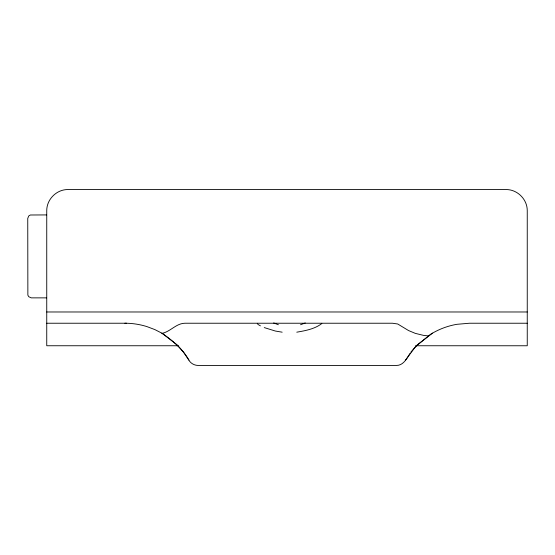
<?xml version="1.0" encoding="UTF-8"?>
<svg xmlns="http://www.w3.org/2000/svg" width="555" height="555" viewBox="0 0 555 555"><rect width="100%" height="100%" fill="white"/><g stroke="black" fill="none" stroke-linecap="round" stroke-linejoin="round"><path stroke-width="0.83" d="M409.965 353.479C406.773 358.516 403.374 365.579 396.346 365.454L198.003 365.454C194.777 365.37 191.642 363.865 189.637 361.326C183.185 349.393 172.855 340.673 161.824 333.132M405.49 360.174L415.438 346.736L430.437 334.387A73.877 73.877 0 0 1 456.89 324.314L469.474 323.232L527.25 323.232M257.284 323.315L257.985 324.446L260.427 325.854M410.86 352.141L417.228 344.877L432.532 333.132M124.882 323.232A73.877 73.877 0 0 1 146.957 326.611L154.859 329.594L162.185 333.34C170.572 331.543 176.15 323.385 184.919 323.232L392.475 323.232L397.713 323.988L408.515 330.53L415.293 333.368L423.687 335.421L428.148 335.872M300.532 324.737L305.264 322.954M296.765 332.181C305.389 330.704 314.761 329.004 321.817 323.551L321.643 323.315M46.62 214.917L30.358 215L28.784 215.909L27.75 218.399L27.868 295.156L28.784 296.731L31.267 297.868L46.62 297.868M46.745 311.979L527.25 311.979M46.745 323.232L126.616 323.232M178.342 345.751L46.745 345.751L46.745 210.657C46.675 199.356 56.561 189.477 67.856 189.546L506.139 189.546C517.44 189.477 527.319 199.356 527.25 210.657L527.25 345.765L415.563 345.751M282.162 332.181L275.322 331.03L264.256 327.589M273.671 322.954L278.395 324.737M162.185 333.34L177.274 345.023L183.559 352.224L188.867 360.174"/></g></svg>
